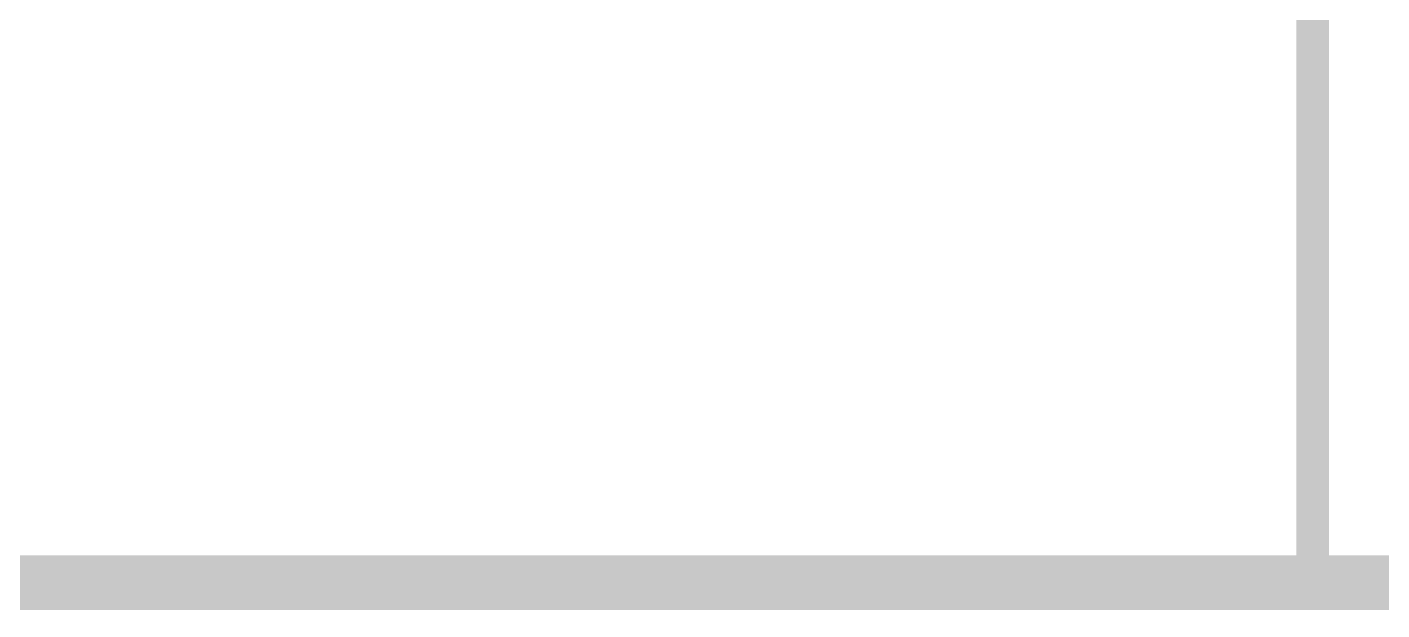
# Model space of a CAD drawing. Header units: inches. Extents: x -35 to 304, y -8 to 63.
# Drawn here: x 13.003 to 16.158, y -0.063 to 1.296 of the extents above; entities that cross this region are included whole.
import ezdxf

# ---------------------------------------------------------------- set-up
doc = ezdxf.new("R2010")
doc.units = ezdxf.units.IN
doc.layers.add('Board Outline', color=216, linetype='Continuous')
doc.layers.add('Dimensions', color=6, linetype='Continuous')

msp = doc.modelspace()

# ---------------------------------------------------------------- linework, layer by layer
at = {"layer": 'Board Outline'}
for points in [[(15.9968819, 2.54e-05, 0.0762, 0.0762, 0), (15.9968819, 9.00002518, 0.0762, 0.0762, 0)], [(1.27e-05, 1.27e-05, 0.0762, 0.0762, 0), (15.9968692, 1.27e-05, 0.0762, 0.0762, 0)], [(15.9968692, 1.27e-05, 0.0762, 0.0762, 0), (15.9968819, 2.54e-05, 0.0762, 0.0762, 0)]]:
    msp.add_lwpolyline(points, format="xyseb", dxfattribs=at)
for points in [[(15.9778192, 1.27e-05, 0.0381, 0.0381, 1), (16.0159192, 1.27e-05, 0.0381, 0.0381, 1)], [(15.9778192, 1.27e-05, 0.0381, 0.0381, 1), (16.0159192, 1.27e-05, 0.0381, 0.0381, 1)], [(15.9778319, 2.54e-05, 0.0381, 0.0381, 1), (16.0159319, 2.54e-05, 0.0381, 0.0381, 1)], [(15.9778319, 2.54e-05, 0.0381, 0.0381, 1), (16.0159319, 2.54e-05, 0.0381, 0.0381, 1)]]:
    msp.add_lwpolyline(points, format="xyseb", close=True, dxfattribs=at)
at = {"layer": 'Dimensions'}
msp.add_lwpolyline([(12.19105512, 2.54e-06, 0.127, 0.127, 0), (21.37045764, 2.54e-06, 0.127, 0.127, 0)], format="xyseb", dxfattribs=at)

doc.saveas('drawing.dxf')
